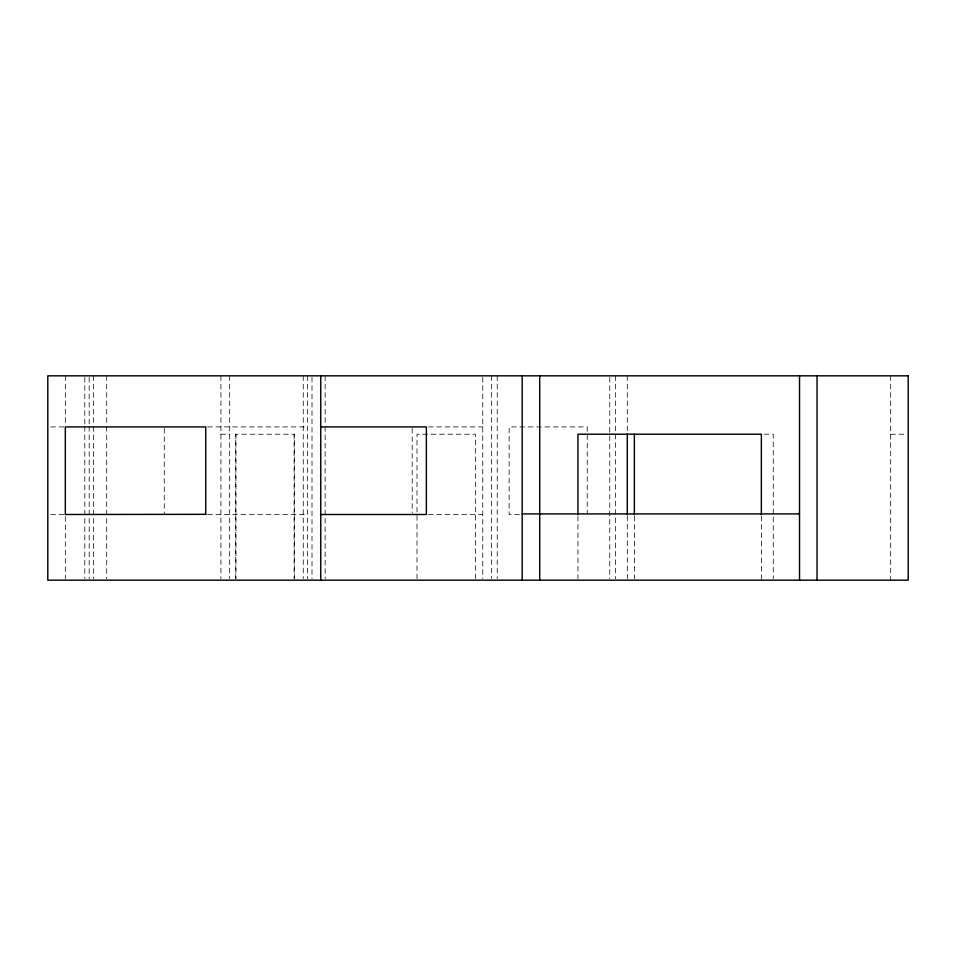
<?xml version="1.0" encoding="UTF-8"?>
<svg xmlns="http://www.w3.org/2000/svg" width="956" height="956" viewBox="0 0 956 956"><rect width="100%" height="100%" fill="white"/><g stroke="black" fill="none" stroke-linecap="round" stroke-linejoin="round"><path stroke-width="0.72" stroke-dasharray="4.78 3.58" d="M50.716 426.914L65.319 426.914M207.583 426.914L307.617 426.914M428.384 426.914L482.78 426.914M220.92 434.215L229.679 434.215M764.298 434.215L773.249 434.215L773.249 578.691M890.681 434.215L905.284 434.215M50.716 514.495L65.319 514.495L65.319 578.691M207.583 514.495L307.617 514.495M428.384 514.495L482.78 514.495M519.443 514.495L509.13 514.495L509.13 426.914L587.223 426.914L587.223 513.002M890.681 375.828L890.681 580.173M761.358 516.132L761.358 580.173M634.366 516.132L634.366 578.691M627.291 375.828L627.291 432.506M627.291 515.81L627.291 578.715M615.461 375.828L615.461 578.691M609.773 377.309L609.773 578.691M577.95 516.132L577.95 578.691M497.228 375.828L497.228 578.691M491.539 375.828L491.539 578.691M482.78 377.285L482.78 578.691M475.407 578.691L475.407 434.215L417.019 434.215L417.019 578.691M412.203 428.396L412.203 513.002M325.136 375.828L325.136 425.05M325.136 426.543L325.136 578.691M312.003 377.309L312.003 578.691M307.617 375.828L307.617 578.691M303.243 375.828L303.243 578.691M294.34 578.691L294.34 434.215L235.738 434.215L235.738 578.691M294.113 434.215L294.113 578.691M235.953 434.215L235.953 578.691M229.679 375.828L229.679 578.691M220.92 375.828L220.92 578.691M164.277 428.396L164.277 514.495M106.702 375.828L106.702 425.05M106.702 426.543L106.702 578.691M93.557 375.828L93.557 425.05M93.557 426.543L93.557 578.691M89.183 377.309L89.183 425.05M89.183 426.543L89.183 578.691M84.797 377.309L84.797 425.05M84.797 426.543L84.797 578.691M65.319 375.828L65.319 425.456"/><path stroke-width="1.43" d="M320.762 426.914L426.364 426.914L426.364 514.495L320.762 514.495M522.191 513.91L799.527 513.91M205.731 514.328L65.319 514.495L65.319 426.914L205.731 426.914L205.731 514.495M817.045 375.828L817.045 580.173M799.527 375.828L799.527 580.173M761.358 514.639L761.358 434.215L577.95 434.215L577.95 514.639M634.366 434.215L634.366 514.639M627.291 434L627.291 514.639M539.71 375.828L539.71 580.173M522.191 375.828L522.191 580.173M320.762 375.828L320.762 580.173M908.2 375.828L47.8 375.828L47.8 580.173L908.2 580.173L908.2 375.828"/></g></svg>
